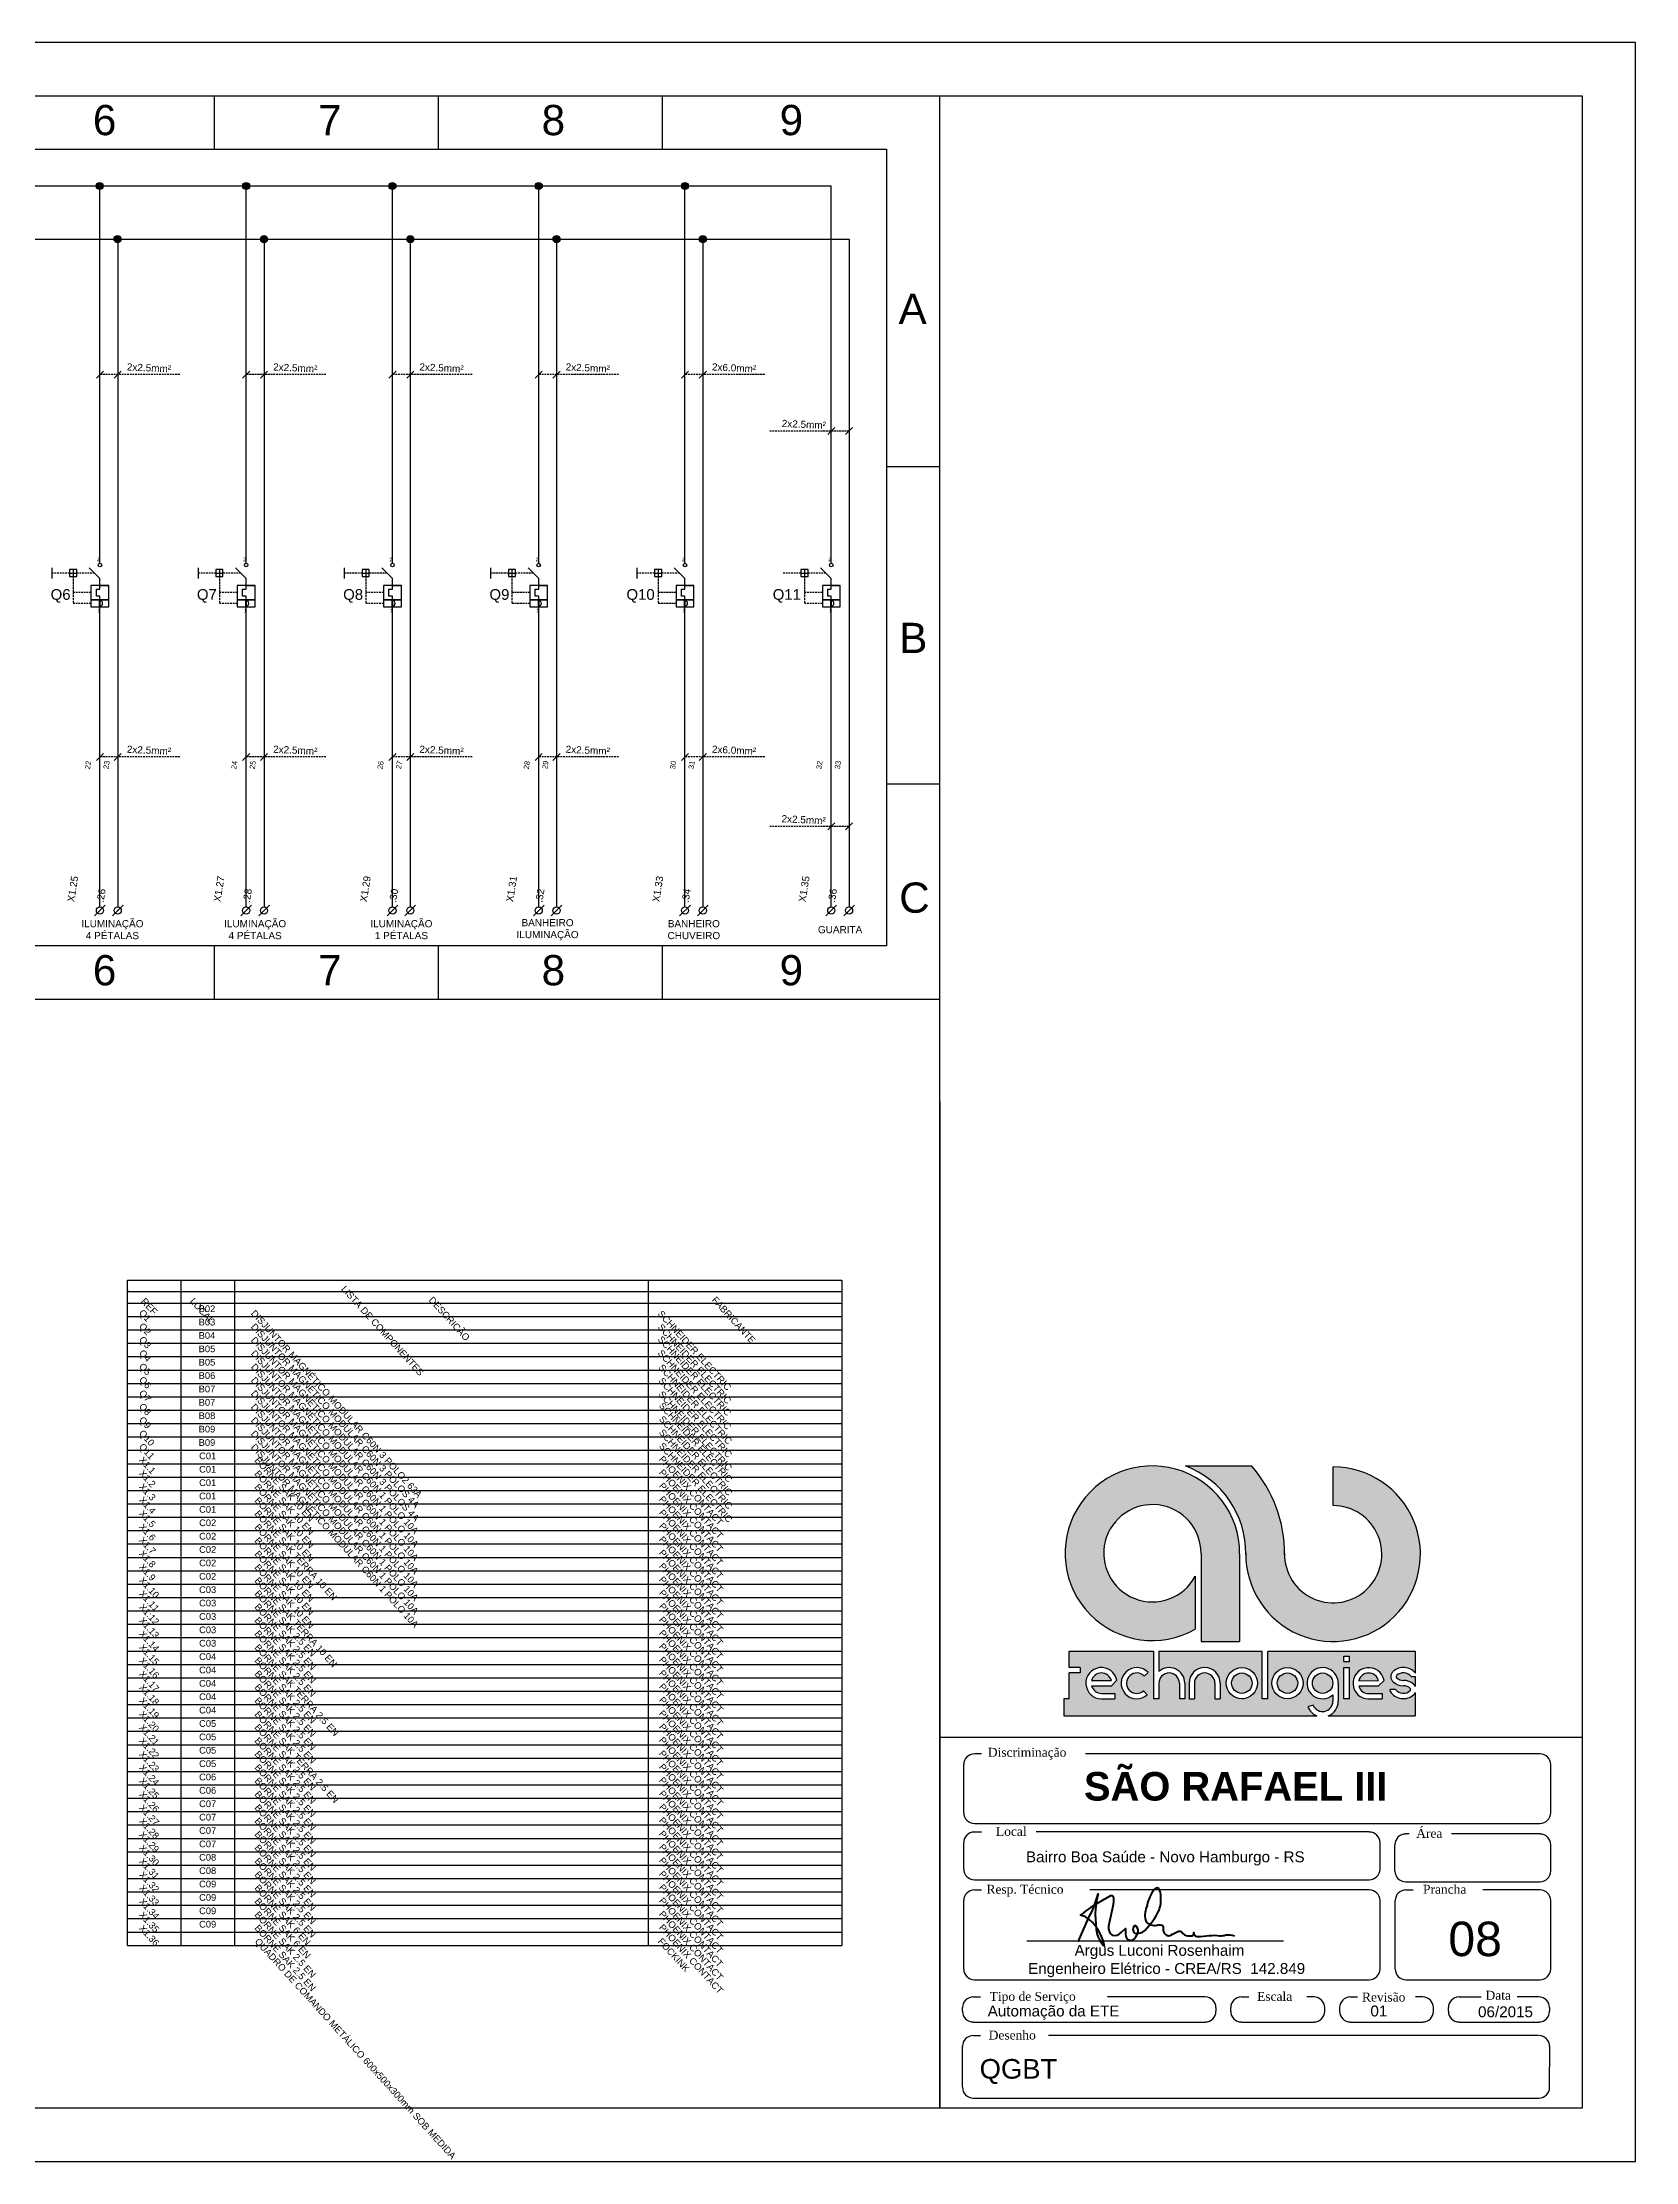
# Model space of a CAD drawing. Header units: millimetres. Extents: x 100 to 940, y 79 to 694.
# Drawn here: x 493 to 940, y 100 to 694 of the extents above; entities that cross this region are included whole.
import ezdxf
from ezdxf.enums import TextEntityAlignment as Align

# ---------------------------------------------------------------- set-up
doc = ezdxf.new("R2010")
doc.units = ezdxf.units.MM
doc.linetypes.add('DASHED', pattern=[0.75, 0.5, -0.25])
doc.layers.add('selo', color=7, linetype='Continuous')
doc.styles.add('Annotative', font='Arial.ttf')
doc.styles.add('Notes', font='Arial.ttf', dxfattribs={"height": 3})
doc.styles.get("Standard").update_dxf_attribs({"font": 'Arial.ttf'})

msp = doc.modelspace()

# ---------------------------------------------------------------- hatches: boundary and pattern name
h = msp.add_hatch(color=256)
h.dxf.hatch_style = 1
h.paths.add_polyline_path([(510.47, 653.7, 1), (508.47, 653.7, 1)])
h = msp.add_hatch(color=256)
h.dxf.hatch_style = 1
h.paths.add_polyline_path([(551.53, 653.7, 1), (549.53, 653.7, 1)])
h = msp.add_hatch(color=256)
h.dxf.hatch_style = 1
h.paths.add_polyline_path([(592.53, 653.7, 1), (590.53, 653.7, 1)])
h = msp.add_hatch(color=256)
h.dxf.hatch_style = 1
h.paths.add_polyline_path([(633.53, 653.7, 1), (631.53, 653.7, 1)])
h = msp.add_hatch(color=256)
h.dxf.hatch_style = 1
h.paths.add_polyline_path([(674.53, 653.7, 1), (672.53, 653.7, 1)])
h = msp.add_hatch(color=256)
h.dxf.hatch_style = 1
h.paths.add_polyline_path([(515.47, 638.8, 1), (513.47, 638.8, 1)])
h = msp.add_hatch(color=256)
h.dxf.hatch_style = 1
h.paths.add_polyline_path([(556.53, 638.8, 1), (554.53, 638.8, 1)])
h = msp.add_hatch(color=256)
h.dxf.hatch_style = 1
h.paths.add_polyline_path([(597.53, 638.8, 1), (595.53, 638.8, 1)])
h = msp.add_hatch(color=256)
h.dxf.hatch_style = 1
h.paths.add_polyline_path([(638.53, 638.8, 1), (636.53, 638.8, 1)])
h = msp.add_hatch(color=256)
h.dxf.hatch_style = 1
h.paths.add_polyline_path([(679.53, 638.8, 1), (677.53, 638.8, 1)])
at = {"layer": 'selo'}
h = msp.add_hatch(color=0, dxfattribs=at)
h.dxf.hatch_style = 1
h.paths.add_polyline_path([(832.33, 294.98), (813.8, 294.98, -0.314958), (830.72, 270.21, 2.411144), (855.21, 294.7), (855.21, 283.86, -2.45129), (841.58, 270.52, 0.182443)])
h.paths.add_polyline_path([(835.35, 243.04), (806.37, 243.04), (806.37, 237.41, -0.642986), (813.63, 234.09), (813.63, 229.71), (812.12, 229.71), (812.12, 234.09, 1), (806.37, 234.09), (806.37, 229.71), (804.86, 229.71), (804.86, 243.04), (781.24, 243.04), (781.24, 238.48), (784.26, 238.48), (784.26, 236.97), (781.23, 236.97), (781.23, 229.71), (779.69, 229.71), (779.69, 224.92), (850.67, 224.92, -0.214084), (848.15, 227.48), (849.6, 227.91, 0.821242), (855.14, 229.01), (855.14, 230.78, -4.60202), (856.65, 234.09), (856.65, 229.01, -0.309238), (853.85, 224.92), (878.25, 224.92), (878.25, 231.45, -0.100697), (877.78, 230.83, -0.45988), (871.2, 231.81), (871.2, 232.32), (872.69, 232.32, 0.427074), (876.81, 232, 0.410877), (876.82, 232.63, 0.186203), (874.92, 233.36, -0.181325), (872.05, 234.44, -0.458616), (872.04, 237.41, -0.41774), (878.25, 236.93), (878.25, 243.04), (836.89, 243.04), (836.89, 229.71), (835.35, 229.71)])
h.paths.add_polyline_path([(834.02, 234.09, -1), (825.25, 234.09, -1)], flags=16)
h.paths.add_polyline_path([(832.51, 234.09, -1), (826.76, 234.09, -1)], flags=0)
h.paths.add_polyline_path([(846.79, 234.09, -1), (838.03, 234.09, -1)], flags=16)
h.paths.add_polyline_path([(845.28, 234.09, -1), (839.54, 234.09, -1)], flags=0)
h.paths.add_polyline_path([(823.59, 234.09), (823.59, 229.71), (822.08, 229.71), (822.08, 234.09, 1), (816.33, 234.09), (816.33, 229.71), (814.82, 229.71), (814.82, 234.09, -1)], flags=16)
h.paths.add_polyline_path([(858.22, 241.69), (859.76, 241.69), (859.76, 240.17), (858.22, 240.17)], flags=16)
h.paths.add_polyline_path([(858.22, 238.48), (859.76, 238.48), (859.76, 229.67), (858.22, 229.67)], flags=16)
h.paths.add_polyline_path([(869.47, 234.88), (867.94, 233.3), (862.39, 233.3, 0.338023), (865.17, 231.18), (868.91, 231.18), (868.91, 229.67), (865.17, 229.67, -2.123663)], flags=16)
h.paths.add_polyline_path([(862.38, 234.78, -0.767778), (867.94, 234.81)], flags=0)
h.paths.add_polyline_path([(803.38, 237.05), (802.27, 236.02, 2.414214), (802.1, 231.96), (803.12, 230.85, -2.414214)], flags=16)
h.paths.add_polyline_path([(794.59, 234.92), (793.05, 233.34), (787.51, 233.34, 0.338023), (790.28, 231.22), (794.03, 231.22), (794.03, 229.71), (790.28, 229.71, -2.123663)], flags=16)
h.paths.add_polyline_path([(793.05, 234.85), (787.5, 234.82, -0.767778)], flags=0)
h.paths.add_polyline_path([(826.76, 234.09, 1), (832.51, 234.09, 1)], flags=0)
h.paths.add_polyline_path([(845.28, 234.09, 1), (839.54, 234.09, 1)], flags=0)
h.paths.add_polyline_path([(849.39, 234.09, 1), (855.14, 234.09, 1)], flags=17)
h.paths.add_polyline_path([(867.94, 234.81, 0.767778), (862.38, 234.78)], flags=0)
h.paths.add_polyline_path([(874.9, 234.87, -0.181325), (877.77, 233.8, -0.101013), (878.25, 233.18), (878.25, 235.92), (877.13, 235.92, 0.427074), (873.01, 236.24, 0.410877), (873, 235.61, 0.186203)], flags=17)
h.paths.add_polyline_path([(793.05, 234.85, 0.767778), (787.5, 234.82)], flags=0)
h = msp.add_hatch(color=0, dxfattribs=at)
h.dxf.hatch_style = 1
h.paths.add_polyline_path([(816.57, 249.21), (816.57, 264.06, -8.182778), (818.19, 270.43), (818.19, 245.77), (829, 245.77), (829, 270.37, 3.718524)])
h = msp.add_hatch(color=0, dxfattribs=at)
h.dxf.hatch_style = 1
h.paths.add_polyline_path([(787.5, 234.82), (793.05, 234.85, 0.767778)])
h.paths.add_polyline_path([(826.76, 234.09, 1), (832.51, 234.09, 1)])
h.paths.add_polyline_path([(839.54, 234.09, 1), (845.28, 234.09, 1)])
h.paths.add_polyline_path([(862.38, 234.78), (867.94, 234.81, 0.767778)])

# ---------------------------------------------------------------- linework, layer by layer
for p, q in [((541.67, 664), (541.67, 679)), ((604.44, 664), (604.44, 679)), ((667.22, 664), (667.22, 679)), ((745, 115), (745, 679)), ((178.09, 653.7), (714.53, 653.7)), ((509.47, 547.96), (509.47, 653.7)), ((550.53, 547.96), (550.53, 653.7)), ((591.53, 547.96), (591.53, 653.7)), ((632.53, 547.96), (632.53, 653.7)), ((673.53, 547.96), (673.53, 653.7)), ((714.53, 547.96), (714.53, 653.7)), ((193.09, 638.8), (719.53, 638.8)), ((514.53, 638.8), (514.53, 451.64)), ((555.53, 638.8), (555.53, 451.64)), ((596.53, 638.8), (596.53, 451.64)), ((637.53, 638.8), (637.53, 451.64)), ((678.53, 638.8), (678.53, 451.64)), ((719.53, 638.8), (719.53, 451.64)), ((510.53, 601.83), (508.53, 599.83)), ((515.53, 601.83), (513.53, 599.83)), ((551.53, 601.83), (549.53, 599.83)), ((556.53, 601.83), (554.53, 599.83)), ((592.53, 601.83), (590.53, 599.83)), ((597.53, 601.83), (595.53, 599.83)), ((633.53, 601.83), (631.53, 599.83)), ((638.53, 601.83), (636.53, 599.83)), ((674.53, 601.83), (672.53, 599.83)), ((679.53, 601.83), (677.53, 599.83)), ((715.53, 586), (713.53, 584)), ((720.53, 586), (718.53, 584)), ((745, 575), (730, 575)), ((496.03, 546.72), (496.03, 543.72)), ((509.53, 543.72), (506.53, 546.72)), ((537.03, 546.72), (537.03, 543.72)), ((550.53, 543.72), (547.53, 546.72)), ((578.03, 546.72), (578.03, 543.72)), ((591.53, 543.72), (588.53, 546.72)), ((619.03, 546.72), (619.03, 543.72)), ((632.53, 543.72), (629.53, 546.72)), ((660.03, 546.72), (660.03, 543.72)), ((673.53, 543.72), (670.53, 546.72)), ((714.53, 543.72), (711.53, 546.72)), ((501.03, 545.22), (503.03, 545.22)), ((502.03, 546.22), (502.03, 544.22)), ((508.53, 538.72), (508.53, 540.72)), ((508.53, 540.72), (509.53, 540.71)), ((509.53, 541.72), (509.53, 543.72)), ((509.53, 540.71), (509.53, 541.72)), ((509.53, 541.72), (512.03, 541.72)), ((542.03, 545.22), (544.03, 545.22)), ((543.03, 546.22), (543.03, 544.22)), ((549.53, 538.72), (549.53, 540.72)), ((549.53, 540.72), (550.53, 540.71)), ((550.53, 541.72), (550.53, 543.72)), ((550.53, 540.71), (550.53, 541.72)), ((550.53, 541.72), (553.03, 541.72)), ((583.03, 545.22), (585.03, 545.22)), ((584.03, 546.22), (584.03, 544.22)), ((590.53, 538.72), (590.53, 540.72)), ((590.53, 540.72), (591.53, 540.71)), ((591.53, 541.72), (591.53, 543.72)), ((591.53, 540.71), (591.53, 541.72)), ((591.53, 541.72), (594.03, 541.72)), ((624.03, 545.22), (626.03, 545.22)), ((625.03, 546.22), (625.03, 544.22)), ((631.53, 538.72), (631.53, 540.72)), ((631.53, 540.72), (632.53, 540.71)), ((632.53, 541.72), (632.53, 543.72)), ((632.53, 540.71), (632.53, 541.72)), ((632.53, 541.72), (635.03, 541.72)), ((665.03, 545.22), (667.03, 545.22)), ((666.03, 546.22), (666.03, 544.22)), ((672.53, 538.72), (672.53, 540.72)), ((672.53, 540.72), (673.53, 540.71)), ((673.53, 541.72), (673.53, 543.72)), ((673.53, 540.71), (673.53, 541.72)), ((673.53, 541.72), (676.03, 541.72)), ((706.03, 545.22), (708.03, 545.22)), ((707.03, 546.22), (707.03, 544.22)), ((713.53, 538.72), (713.53, 540.72)), ((713.53, 540.72), (714.53, 540.71)), ((714.53, 541.72), (714.53, 543.72)), ((714.53, 540.71), (714.53, 541.72)), ((714.53, 541.72), (717.03, 541.72)), ((509.53, 538.72), (508.53, 538.72)), ((509.53, 537.72), (509.53, 538.72)), ((509.53, 451.64), (509.53, 535.72)), ((550.53, 538.72), (549.53, 538.72)), ((550.53, 537.72), (550.53, 538.72)), ((550.53, 451.64), (550.53, 535.72)), ((591.53, 538.72), (590.53, 538.72)), ((591.53, 537.72), (591.53, 538.72)), ((591.53, 451.64), (591.53, 535.72)), ((632.53, 538.72), (631.53, 538.72)), ((632.53, 537.72), (632.53, 538.72)), ((632.53, 451.64), (632.53, 535.72)), ((673.53, 538.72), (672.53, 538.72)), ((673.53, 537.72), (673.53, 538.72)), ((673.53, 451.64), (673.53, 535.72)), ((714.53, 538.72), (713.53, 538.72)), ((714.53, 537.72), (714.53, 538.72)), ((714.53, 451.64), (714.53, 535.72)), ((510.53, 494.68), (508.53, 492.68)), ((515.53, 494.68), (513.53, 492.68)), ((551.53, 494.68), (549.53, 492.68)), ((556.53, 494.68), (554.53, 492.68)), ((592.53, 494.68), (590.53, 492.68)), ((597.53, 494.68), (595.53, 492.68)), ((633.53, 494.68), (631.53, 492.68)), ((638.53, 494.68), (636.53, 492.68)), ((674.53, 494.68), (672.53, 492.68)), ((679.53, 494.68), (677.53, 492.68)), ((745, 486), (730, 486)), ((715.53, 475.22), (713.53, 473.22)), ((720.53, 475.22), (718.53, 473.22)), ((508.03, 449.14), (511.03, 452.14)), ((513.03, 449.14), (516.03, 452.14)), ((549.03, 449.14), (552.03, 452.14)), ((554.03, 449.14), (557.03, 452.14)), ((590.03, 449.14), (593.03, 452.14)), ((595.03, 449.14), (598.03, 452.14)), ((631.03, 449.14), (634.03, 452.14)), ((636.03, 449.14), (639.03, 452.14)), ((672.03, 449.14), (675.03, 452.14)), ((677.03, 449.14), (680.03, 452.14)), ((713.03, 449.14), (716.03, 452.14)), ((718.03, 449.14), (721.03, 452.14)), ((541.67, 425.74), (541.67, 440.74)), ((604.44, 425.74), (604.44, 440.74)), ((667.22, 425.74), (667.22, 440.74)), ((730, 425.74), (165, 425.74)), ((745, 425.74), (730, 425.74)), ((745, 397), (745, 115)), ((517.24, 160.6), (517.24, 347.08)), ((517.24, 347.08), (717.49, 347.08)), ((532.24, 347.08), (532.24, 160.6)), ((547.24, 347.08), (547.24, 160.6)), ((663.25, 347.08), (663.25, 160.6)), ((717.49, 347.08), (717.49, 160.6)), ((517.24, 343.82), (717.49, 343.82)), ((517.24, 340.6), (717.49, 340.6)), ((517.24, 336.85), (717.49, 336.85)), ((517.24, 333.1), (717.49, 333.1)), ((517.24, 329.35), (717.49, 329.35)), ((517.24, 325.6), (717.49, 325.6)), ((517.24, 321.85), (717.49, 321.85)), ((517.24, 318.1), (717.49, 318.1)), ((517.24, 314.35), (717.49, 314.35)), ((517.24, 310.6), (717.49, 310.6)), ((517.24, 306.85), (717.49, 306.85)), ((517.24, 303.1), (717.49, 303.1)), ((517.24, 299.35), (717.49, 299.35)), ((517.24, 295.6), (717.49, 295.6)), ((517.24, 291.85), (717.49, 291.85)), ((517.24, 288.1), (717.49, 288.1)), ((517.24, 284.35), (717.49, 284.35)), ((517.24, 280.6), (717.49, 280.6)), ((517.24, 276.85), (717.49, 276.85)), ((517.24, 273.1), (717.49, 273.1)), ((517.24, 269.35), (717.49, 269.35)), ((517.24, 265.6), (717.49, 265.6)), ((517.24, 261.85), (717.49, 261.85)), ((517.24, 258.1), (717.49, 258.1)), ((517.24, 254.35), (717.49, 254.35)), ((517.24, 250.6), (717.49, 250.6)), ((517.24, 246.85), (717.49, 246.85)), ((517.24, 243.1), (717.49, 243.1)), ((517.24, 239.35), (717.49, 239.35)), ((517.24, 235.6), (717.49, 235.6)), ((517.24, 235.6), (717.49, 235.6)), ((517.24, 231.85), (717.49, 231.85)), ((517.24, 228.1), (717.49, 228.1)), ((517.24, 224.35), (717.49, 224.35)), ((517.24, 220.6), (717.49, 220.6)), ((517.24, 216.85), (717.49, 216.85)), ((517.24, 213.1), (717.49, 213.1)), ((517.24, 209.35), (717.49, 209.35)), ((517.24, 205.6), (717.49, 205.6)), ((517.24, 201.85), (717.49, 201.85)), ((517.24, 198.1), (717.49, 198.1)), ((517.24, 194.35), (717.49, 194.35)), ((517.24, 190.6), (717.49, 190.6)), ((517.24, 186.85), (717.49, 186.85)), ((517.24, 183.1), (717.49, 183.1)), ((517.24, 179.35), (717.49, 179.35)), ((517.24, 175.6), (717.49, 175.6)), ((517.24, 171.85), (717.49, 171.85)), ((517.24, 168.1), (717.49, 168.1)), ((517.24, 164.35), (717.49, 164.35)), ((517.24, 160.6), (717.49, 160.6))]:
    msp.add_line(p, q)
at = {"linetype": 'DASHED'}
for p, q in [((531.89, 600.83), (509.53, 600.83)), ((572.89, 600.83), (550.53, 600.83)), ((613.89, 600.83), (591.53, 600.83)), ((654.89, 600.83), (632.53, 600.83)), ((695.89, 600.83), (673.53, 600.83)), ((719.53, 585), (697.17, 585)), ((501.03, 545.22), (496.03, 545.22)), ((502.03, 544.22), (502.03, 536.72)), ((508.03, 545.22), (503.03, 545.22)), ((542.03, 545.22), (537.03, 545.22)), ((543.03, 544.22), (543.03, 536.72)), ((549.03, 545.22), (544.03, 545.22)), ((583.03, 545.22), (578.03, 545.22)), ((584.03, 544.22), (584.03, 536.72)), ((590.03, 545.22), (585.03, 545.22)), ((624.03, 545.22), (619.03, 545.22)), ((625.03, 544.22), (625.03, 536.72)), ((631.03, 545.22), (626.03, 545.22)), ((665.03, 545.22), (660.03, 545.22)), ((666.03, 544.22), (666.03, 536.72)), ((672.03, 545.22), (667.03, 545.22)), ((706.03, 545.22), (701.03, 545.22)), ((707.03, 544.22), (707.03, 536.72)), ((713.03, 545.22), (708.03, 545.22)), ((507.03, 539.72), (502.03, 539.72)), ((507.03, 536.72), (502.03, 536.72)), ((548.03, 539.72), (543.03, 539.72)), ((548.03, 536.72), (543.03, 536.72)), ((589.03, 539.72), (584.03, 539.72)), ((589.03, 536.72), (584.03, 536.72)), ((630.03, 539.72), (625.03, 539.72)), ((630.03, 536.72), (625.03, 536.72)), ((671.03, 539.72), (666.03, 539.72)), ((671.03, 536.72), (666.03, 536.72)), ((712.03, 539.72), (707.03, 539.72)), ((712.03, 536.72), (707.03, 536.72)), ((531.89, 493.68), (509.53, 493.68)), ((572.89, 493.68), (550.53, 493.68)), ((613.89, 493.68), (591.53, 493.68)), ((654.89, 493.68), (632.53, 493.68)), ((695.89, 493.68), (673.53, 493.68)), ((719.53, 474.22), (697.17, 474.22))]:
    msp.add_line(p, q, dxfattribs=at)
at = {"lineweight": 40}
for p, q in [((509.53, 535.72), (509.53, 537.72)), ((550.53, 535.72), (550.53, 537.72)), ((591.53, 535.72), (591.53, 537.72)), ((632.53, 535.72), (632.53, 537.72)), ((673.53, 535.72), (673.53, 537.72)), ((714.53, 535.72), (714.53, 537.72))]:
    msp.add_line(p, q, dxfattribs=at)
for points in [[(100, 100), (940, 100), (940, 693.94), (100, 693.94)], [(150, 679), (925, 679), (925, 115), (150, 115)], [(165, 664), (730, 664), (730, 440.74), (165, 440.74)], [(501.03, 544.22), (503.03, 544.22), (503.03, 546.22), (501.03, 546.22)], [(507.03, 537.72), (512.03, 537.72), (512.03, 541.71), (507.03, 541.72)], [(542.03, 544.22), (544.03, 544.22), (544.03, 546.22), (542.03, 546.22)], [(548.03, 537.72), (553.03, 537.72), (553.03, 541.71), (548.03, 541.72)], [(583.03, 544.22), (585.03, 544.22), (585.03, 546.22), (583.03, 546.22)], [(589.03, 537.72), (594.03, 537.72), (594.03, 541.71), (589.03, 541.72)], [(624.03, 544.22), (626.03, 544.22), (626.03, 546.22), (624.03, 546.22)], [(630.03, 537.72), (635.03, 537.72), (635.03, 541.71), (630.03, 541.72)], [(665.03, 544.22), (667.03, 544.22), (667.03, 546.22), (665.03, 546.22)], [(671.03, 537.72), (676.03, 537.72), (676.03, 541.71), (671.03, 541.72)], [(706.03, 544.22), (708.03, 544.22), (708.03, 546.22), (706.03, 546.22)], [(712.03, 537.72), (717.03, 537.72), (717.03, 541.71), (712.03, 541.72)], [(507.03, 535.72), (512.03, 535.72), (512.03, 537.72), (507.03, 537.72)], [(548.03, 535.72), (553.03, 535.72), (553.03, 537.72), (548.03, 537.72)], [(589.03, 535.72), (594.03, 535.72), (594.03, 537.72), (589.03, 537.72)], [(630.03, 535.72), (635.03, 535.72), (635.03, 537.72), (630.03, 537.72)], [(671.03, 535.72), (676.03, 535.72), (676.03, 537.72), (671.03, 537.72)], [(712.03, 535.72), (717.03, 535.72), (717.03, 537.72), (712.03, 537.72)]]:
    msp.add_lwpolyline(points, close=True)
for centre, radius in [((509.47, 653.7), 1), ((550.53, 653.7), 1), ((591.53, 653.7), 1), ((632.53, 653.7), 1), ((673.53, 653.7), 1), ((514.47, 638.8), 1), ((555.53, 638.8), 1), ((596.53, 638.8), 1), ((637.53, 638.8), 1), ((678.53, 638.8), 1), ((509.53, 547.46), 0.5), ((550.53, 547.46), 0.5), ((591.53, 547.46), 0.5), ((632.53, 547.46), 0.5), ((673.53, 547.46), 0.5), ((714.53, 547.46), 0.5), ((509.53, 450.64), 1), ((514.53, 450.64), 1), ((550.53, 450.64), 1), ((555.53, 450.64), 1), ((591.53, 450.64), 1), ((596.53, 450.64), 1), ((632.53, 450.64), 1), ((637.53, 450.64), 1), ((673.53, 450.64), 1), ((678.53, 450.64), 1), ((714.53, 450.64), 1), ((719.53, 450.64), 1)]:
    msp.add_circle(centre, radius)
for centre in [(509.53, 536.72), (550.53, 536.72), (591.53, 536.72), (632.53, 536.72), (673.53, 536.72), (714.53, 536.72)]:
    msp.add_arc(centre, 0.75, 270, 90)
for p in [(514.53, 450.64), (517.24, 344.35), (517.24, 344.35)]:
    msp.add_point(p)
at = {"layer": 'selo', "color": 0}
for p, q in [((813.8, 294.98), (832.33, 294.98)), ((855.21, 283.86), (855.21, 294.7)), ((818.19, 270.43), (818.19, 245.77)), ((829, 270.37), (829, 245.77)), ((816.57, 264.06), (816.57, 249.21)), ((818.19, 245.77), (829, 245.77)), ((781.24, 238.48), (781.24, 243.04)), ((781.24, 243.04), (804.86, 243.04)), ((784.26, 238.48), (781.24, 238.48)), ((784.26, 238.48), (784.26, 236.97)), ((804.86, 243.04), (804.86, 229.71)), ((806.37, 243.04), (806.37, 237.41)), ((806.37, 243.04), (835.35, 243.04)), ((835.35, 229.71), (835.35, 243.04)), ((836.89, 243.04), (878.25, 243.04)), ((836.89, 229.71), (836.89, 243.01)), ((858.22, 240.17), (858.22, 241.69)), ((858.22, 241.69), (859.76, 241.69)), ((858.22, 240.17), (859.76, 240.17)), ((858.22, 229.67), (858.22, 238.48)), ((858.22, 238.48), (859.76, 238.48)), ((859.76, 240.17), (859.76, 241.69)), ((859.76, 229.67), (859.76, 238.48)), ((878.25, 243.04), (878.25, 236.93)), ((781.23, 229.71), (781.23, 236.97)), ((784.26, 236.97), (781.23, 236.97)), ((787.5, 234.82), (793.05, 234.85)), ((787.51, 233.34), (793.05, 233.34)), ((793.05, 233.34), (794.59, 234.92)), ((802.1, 231.96), (803.12, 230.85)), ((802.27, 236.02), (803.38, 237.05)), ((806.37, 234.09), (806.37, 229.71)), ((812.12, 234.09), (812.12, 229.71)), ((813.63, 234.09), (813.63, 229.71)), ((814.82, 234.09), (814.82, 229.71)), ((816.33, 234.09), (816.33, 229.71)), ((822.08, 234.09), (822.08, 229.71)), ((823.59, 234.09), (823.59, 229.71)), ((856.65, 234.09), (856.65, 229.01)), ((862.38, 234.78), (867.94, 234.81)), ((862.39, 233.3), (867.94, 233.3)), ((867.94, 233.3), (869.47, 234.88)), ((872.69, 232.32), (871.2, 232.32)), ((871.2, 231.81), (871.2, 232.32)), ((877.13, 235.92), (878.25, 235.92)), ((878.25, 235.92), (878.25, 233.18)), ((781.23, 229.71), (779.69, 229.71)), ((779.69, 229.71), (779.69, 224.92)), ((790.28, 231.22), (794.03, 231.22)), ((790.28, 229.71), (794.03, 229.71)), ((794.03, 231.22), (794.03, 229.71)), ((806.37, 229.71), (804.86, 229.71)), ((813.63, 229.71), (812.12, 229.71)), ((814.82, 229.71), (816.33, 229.71)), ((822.08, 229.71), (823.59, 229.71)), ((830.17, 229.74), (829.63, 229.71)), ((836.89, 229.71), (835.35, 229.71)), ((849.6, 227.91), (848.15, 227.48)), ((855.14, 230.78), (855.14, 229.01)), ((859.76, 229.67), (858.22, 229.67)), ((865.17, 231.18), (868.91, 231.18)), ((865.17, 229.67), (868.91, 229.67)), ((868.91, 231.18), (868.91, 229.67)), ((878.25, 231.45), (878.25, 224.92)), ((779.69, 224.92), (850.67, 224.92)), ((853.85, 224.92), (878.25, 224.92)), ((745, 219), (925, 219)), ((756.69, 214.33), (754.66, 214.33)), ((913.21, 214.33), (785.84, 214.33)), ((751.61, 211.28), (751.61, 197.78)), ((916.26, 197.78), (916.26, 211.28)), ((754.66, 194.73), (913.21, 194.73)), ((754.66, 192.4), (756.69, 192.4)), ((865.35, 192.4), (771.93, 192.4)), ((876.56, 191.84), (875.51, 191.84)), ((913.21, 191.84), (888.36, 191.84)), ((751.61, 189.35), (751.61, 181.99)), ((868.39, 181.99), (868.39, 189.35)), ((872.46, 181.43), (872.46, 188.79)), ((916.26, 181.43), (916.26, 188.79)), ((754.66, 178.94), (865.35, 178.94)), ((875.51, 178.39), (913.21, 178.39)), ((751.61, 173.14), (751.61, 153.98)), ((754.66, 176.19), (756.69, 176.19)), ((865.35, 176.19), (787, 176.19)), ((868.39, 153.98), (868.39, 173.14)), ((872.55, 173.14), (872.55, 153.98)), ((875.6, 176.19), (877.63, 176.19)), ((913.21, 176.19), (897.13, 176.19)), ((916.26, 153.98), (916.26, 173.14)), ((769.31, 161.86), (841.3, 161.86)), ((754.66, 150.93), (865.35, 150.93)), ((875.6, 150.93), (913.21, 150.93)), ((751.26, 143.15), (751.26, 142.13)), ((754.31, 146.2), (756.34, 146.2)), ((819.36, 146.2), (791.92, 146.2)), ((822.41, 142.13), (822.41, 143.15)), ((826.47, 143.15), (826.47, 142.13)), ((829.52, 146.2), (831.56, 146.2)), ((849.85, 146.2), (847.82, 146.2)), ((852.9, 142.13), (852.9, 143.15)), ((856.97, 143.15), (856.97, 142.13)), ((860.01, 146.2), (862.05, 146.2)), ((880.34, 146.2), (878.31, 146.2)), ((883.39, 142.13), (883.39, 143.15)), ((887.46, 143.15), (887.46, 142.13)), ((890.51, 146.2), (896.7, 146.2)), ((912.87, 146.2), (906.79, 146.2)), ((915.92, 142.13), (915.92, 143.15)), ((754.31, 139.08), (819.36, 139.08)), ((829.52, 139.08), (849.85, 139.08)), ((860.01, 139.08), (880.34, 139.08)), ((890.51, 139.08), (912.87, 139.08)), ((751.26, 132.31), (751.26, 120.82)), ((754.31, 135.36), (756.34, 135.36)), ((912.72, 135.31), (775.47, 135.36)), ((915.89, 120.81), (915.94, 132.31)), ((754.31, 117.82), (912.89, 117.82))]:
    msp.add_line(p, q, dxfattribs=at)
msp.add_lwpolyline([(745, 115), (745, 219), (925, 219), (925, 115)], close=True, dxfattribs=at)
at = {"layer": 'selo', "color": 0, "linetype": 'Continuous', "lineweight": 40, "transparency": 33554687}
msp.add_lwpolyline([(783.71, 161.57), (786.63, 168.22, 0.05993), (789.33, 175.04, 0.114734), (789.08, 163.67, 0.105575), (791.11, 160.29, 0.152792), (787.63, 167.08, 0.174248), (784.39, 169.03, -0.042414), (791.18, 173.62, 0.031525), (792.89, 174.61, -0.590951), (793.63, 173.83, -0.072), (793.17, 170.24), (792.28, 166.01, 0.292783), (793.28, 163.42, 0.292783), (795.87, 164.34), (797.01, 165.37, 0.084237), (797.12, 163.21, 0.426622), (798.79, 162.03, 0.240648), (800.53, 164.41, 0.382176), (799.64, 166.16, 0.493606), (799.64, 163.99, 0.220907), (802.42, 164.77, 0.080728), (806.4, 170.45, 0.11357), (806.91, 174.35, 0.101958), (806.48, 176.38, 0.356196), (805.74, 176.66, 0.192525), (804.76, 175.82, 0.098877), (802.91, 171.31, 0.195151), (802.81, 167.22, 0.246302), (805.86, 166.26, -0.124424), (807.06, 166.31, -0.323775), (807.56, 165.76, 0.115641), (807.71, 164.34, 0.432756), (809.7, 163.42, -0.031443), (811.86, 164.54, -0.343208), (812.82, 164.33, 0.248336), (814.47, 163.28), (815.44, 163.24, 0.553873), (816.15, 164.19, 0.474188), (817.24, 163.13, 0.048993), (820.55, 163.35, -0.070964), (823.46, 163.31, 0.086771), (825.09, 163.52, -0.151332), (827.53, 163.24)], format="xyb", dxfattribs=at)
at = {"layer": 'selo', "color": 0}
for centre, radius in [((829.63, 234.09), 4.38), ((842.41, 234.09), 4.38), ((829.63, 234.09), 2.87), ((842.41, 234.09), 2.87), ((852.26, 234.09), 2.87)]:
    msp.add_circle(centre, radius, dxfattribs=at)
for centre, radius, start, end in [((804.54, 270.51), 24.47, 359.67995, 299.47158), ((804.56, 270.5), 26.17, 359.37989, 69.30885), ((855.19, 270.24), 24.47, 179.36588, 89.95278), ((804.56, 270.5), 37.02, 359.35419, 41.3911), ((804.55, 270.5), 13.64, 359.69791, 331.82812), ((855.21, 270.23), 13.63, 178.81377, 90), ((790.28, 234.09), 4.38, 10.86006, 270), ((800.16, 234.08), 4.38, 42.62208, 312.62208), ((809.24, 234.09), 4.38, 0, 130.96179), ((819.2, 234.09), 4.38, 0, 180), ((852.26, 234.09), 4.38, 0, 310.96179), ((865.17, 234.05), 4.38, 10.86006, 270), ((874.91, 234.1), 4.38, 40.22623, 130.91522), ((790.28, 234.09), 2.87, 15.26166, 165.32676), ((790.28, 234.09), 2.87, 195.29423, 270), ((800.16, 234.08), 2.87, 42.62208, 312.62208), ((809.24, 234.09), 2.87, 0, 180), ((819.2, 234.09), 2.87, 0, 180), ((865.17, 234.05), 2.87, 15.26166, 165.32676), ((865.17, 234.05), 2.87, 195.29423, 270), ((874.91, 234.14), 4.38, 212.12828, 310.91522), ((873.33, 235.92), 1.96, 130.76197, 229.30976), ((874.91, 237.73), 4.37, 229.01082, 270.04177), ((874.91, 234.13), 2.86, 219.28503, 311.78937), ((873.33, 235.92), 0.45, 127.13552, 232.25915), ((874.9, 237.7), 2.82, 227.77573, 270.15365), ((874.91, 234.11), 2.86, 39.28503, 131.78937), ((874.91, 230.51), 4.37, 49.01082, 90.04177), ((874.92, 230.54), 2.82, 47.77573, 90.15365), ((876.49, 232.32), 0.45, 307.13552, 52.25915), ((876.49, 232.32), 1.96, 26.23751, 49.30976), ((852.26, 229.01), 4.38, 200.39961, 248.7344), ((852.26, 229.01), 2.87, 202.42288, 0), ((852.26, 229.01), 4.38, 291.2656, 0), ((876.49, 232.32), 1.96, 310.76197, 333.76249), ((754.66, 211.28), 3, 90, 180), ((913.21, 211.28), 3, 0, 90), ((754.66, 197.78), 3, 180, 270), ((913.21, 197.78), 3, 270, 0), ((754.66, 189.35), 3, 90, 180), ((865.35, 189.35), 3, 0, 90), ((875.51, 188.79), 3, 90, 180), ((913.21, 188.79), 3, 0, 90), ((754.66, 181.99), 3, 180, 270), ((865.35, 181.99), 3, 270, 0), ((875.51, 181.43), 3, 180, 270), ((913.21, 181.43), 3, 270, 0), ((754.66, 173.14), 3, 90, 180), ((865.35, 173.14), 3, 0, 90), ((875.6, 173.14), 3, 90, 180), ((913.21, 173.14), 3, 0, 90), ((754.66, 153.98), 3, 180, 270), ((865.35, 153.98), 3, 270, 0), ((875.6, 153.98), 3, 180, 270), ((913.21, 153.98), 3, 270, 0), ((754.31, 143.15), 3, 90, 180), ((819.36, 143.15), 3, 0, 90), ((829.52, 143.15), 3, 90, 180), ((849.85, 143.15), 3, 0, 90), ((860.01, 143.15), 3, 90, 180), ((880.34, 143.15), 3, 0, 90), ((890.51, 143.15), 3, 90, 180), ((912.87, 143.15), 3, 0, 90), ((754.31, 142.13), 3, 180, 270), ((819.36, 142.13), 3, 270, 0), ((829.52, 142.13), 3, 180, 270), ((849.85, 142.13), 3, 270, 0), ((860.01, 142.13), 3, 180, 270), ((880.34, 142.13), 3, 270, 0), ((890.51, 142.13), 3, 180, 270), ((912.87, 142.13), 3, 270, 0), ((754.31, 132.31), 3, 90, 180), ((912.89, 132.31), 3, 0, 90), ((754.31, 120.82), 3, 180, 270), ((912.89, 120.82), 3, 270, 0)]:
    msp.add_arc(centre, radius, start, end, dxfattribs=at)

# ---------------------------------------------------------------- texts
at = {"style": 'Notes'}
for s, height, p in [('6', 8.48, (507.55, 667.93)), ('7', 8.48, (570.69, 667.93)), ('8', 8.48, (633.34, 667.93)), ('9', 8.48, (700.07, 667.93)), ('A', 8.48, (733.39, 615.03)), ('2', 1, (508.69, 548.53)), ('2', 1, (549.69, 548.53)), ('2', 1, (590.69, 548.53)), ('2', 1, (631.69, 548.53)), ('2', 1, (672.69, 548.53)), ('2', 1, (713.69, 548.53)), ('Q6', 3, (495.72, 537.71)), ('Q7', 3, (536.72, 537.71)), ('Q8', 3, (577.72, 537.71)), ('Q9', 3, (618.72, 537.71)), ('Q10', 3, (657.12, 537.71)), ('Q11', 3, (698.12, 537.71)), ('1', 1, (508.84, 534.19)), ('1', 1, (549.84, 534.19)), ('1', 1, (590.84, 534.19)), ('1', 1, (631.84, 534.19)), ('1', 1, (672.84, 534.19)), ('1', 1, (713.84, 534.19)), ('B', 8.48, (733.57, 522.79)), ('C', 8.48, (733.57, 450.01)), ('6', 8.48, (507.55, 429.67)), ('7', 8.48, (570.69, 429.67)), ('8', 8.48, (633.34, 429.67)), ('9', 8.48, (700.07, 429.67)), ('B02', 1.875, (537.21, 338.1)), ('B03', 1.875, (537.21, 334.35)), ('B04', 1.875, (537.21, 330.6)), ('B05', 1.875, (537.21, 326.85)), ('B05', 1.875, (537.21, 323.1)), ('B06', 1.875, (537.21, 319.35)), ('B07', 1.875, (537.21, 315.6)), ('B07', 1.875, (537.21, 311.85)), ('B08', 1.875, (537.21, 308.1)), ('B09', 1.875, (537.21, 304.35)), ('B09', 1.875, (537.21, 300.6)), ('C01', 1.875, (537.33, 296.85)), ('C01', 1.875, (537.33, 293.1)), ('C01', 1.875, (537.33, 289.35)), ('C01', 1.875, (537.33, 285.6)), ('C01', 1.875, (537.33, 281.85)), ('C02', 1.875, (537.33, 278.1)), ('C02', 1.875, (537.33, 274.35)), ('C02', 1.875, (537.33, 270.6)), ('C02', 1.875, (537.33, 266.85)), ('C02', 1.875, (537.33, 263.1)), ('C03', 1.875, (537.33, 259.35)), ('C03', 1.875, (537.33, 255.6)), ('C03', 1.875, (537.33, 251.85)), ('C03', 1.875, (537.33, 248.1)), ('C03', 1.875, (537.33, 244.35)), ('C04', 1.875, (537.33, 240.6)), ('C04', 1.875, (537.33, 236.85)), ('C04', 1.875, (537.33, 233.1)), ('C04', 1.875, (537.33, 229.35)), ('C04', 1.875, (537.33, 225.6)), ('C05', 1.875, (537.33, 221.85)), ('C05', 1.875, (537.33, 218.1)), ('C05', 1.875, (537.33, 214.35)), ('C05', 1.875, (537.33, 210.6)), ('C06', 1.875, (537.33, 206.85)), ('C06', 1.875, (537.33, 203.1)), ('C07', 1.875, (537.33, 199.35)), ('C07', 1.875, (537.33, 195.6)), ('C07', 1.875, (537.33, 191.85)), ('C07', 1.875, (537.33, 188.1)), ('C08', 1.875, (537.33, 184.35)), ('C08', 1.875, (537.33, 180.6)), ('C09', 1.875, (537.33, 176.85)), ('C09', 1.875, (537.33, 173.1)), ('C09', 1.875, (537.33, 169.35)), ('C09', 1.875, (537.33, 165.6))]:
    msp.add_text(s, height=height, dxfattribs=at).set_placement(p)
for s, height, rotation, p in [('2x2.5mm²', 2, 357.27678, (517.04, 602.01)), ('2x2.5mm²', 2, 357.27678, (558.04, 602.01)), ('2x2.5mm²', 2, 357.27678, (599.04, 602.01)), ('2x2.5mm²', 2, 357.27678, (640.04, 602.01)), ('2x6.0mm²', 2, 357.27678, (681.04, 602.01)), ('2x2.5mm²', 2, 357.27678, (700.61, 586.18)), ('2x2.5mm²', 2, 357.27678, (517.04, 494.86)), ('2x2.5mm²', 2, 357.27678, (558.04, 494.86)), ('2x2.5mm²', 2, 357.27678, (599.04, 494.86)), ('2x2.5mm²', 2, 357.27678, (640.04, 494.86)), ('2x6.0mm²', 2, 357.27678, (681.04, 494.86)), ('2x2.5mm²', 2, 357.27678, (700.55, 475.39)), ('LISTA DE COMPONENTES', 1.875, 312.16458, (577.03, 344.44)), ('Q1', 1.875, 312.16458, (520.34, 337.78)), ('REF.', 1.875, 312.16458, (520.9, 341.02)), ('LOCAL.', 1.875, 312.16458, (534.61, 341.02)), ('DISJUNTOR MAGNÉTICO MODULAR C60N 3 POLO2 63A', 1.875, 312.16458, (551.71, 337.63)), ('DESCRIÇÃO', 1.875, 312.16458, (601.55, 341.37)), ('FABRICANTE', 1.875, 312.16458, (680.91, 341.39)), ('Q2', 1.875, 312.16458, (520.34, 334.03)), ('DISJUNTOR MAGNÉTICO MODULAR C60N 3 POLOS 4A', 1.875, 312.16458, (551.71, 333.88)), ('SCHNEIDER ELECTRIC', 1.875, 312.16458, (665.75, 337.49)), ('SCHNEIDER ELECTRIC', 1.875, 312.16458, (665.75, 333.74)), ('Q3', 1.875, 312.16458, (520.34, 330.28)), ('Q4', 1.875, 312.16458, (520.34, 326.53)), ('DISJUNTOR MAGNÉTICO MODULAR C60N 3 POLOS 4A', 1.875, 312.16458, (551.71, 330.13)), ('DISJUNTOR MAGNÉTICO MODULAR C60N 1 POLO 10A', 1.875, 312.16458, (551.71, 326.38)), ('SCHNEIDER ELECTRIC', 1.875, 312.16458, (665.75, 330.35)), ('SCHNEIDER ELECTRIC', 1.875, 312.16458, (665.75, 326.49)), ('Q5', 1.875, 312.16458, (520.34, 322.78)), ('DISJUNTOR MAGNÉTICO MODULAR C60N 1 POLO 10A', 1.875, 312.16458, (551.71, 322.63)), ('SCHNEIDER ELECTRIC', 1.875, 312.16458, (665.98, 322.43)), ('Q6', 1.875, 312.16458, (520.34, 319.03)), ('Q7', 1.875, 312.16458, (520.34, 315.28)), ('DISJUNTOR MAGNÉTICO MODULAR C60N 1 POLO 10A', 1.875, 312.16458, (551.71, 318.88)), ('DISJUNTOR MAGNÉTICO MODULAR C60N 1 POLO 10A', 1.875, 312.16458, (551.71, 315.13)), ('SCHNEIDER ELECTRIC', 1.875, 312.16458, (665.98, 318.68)), ('SCHNEIDER ELECTRIC', 1.875, 312.16458, (665.98, 314.93)), ('Q8', 1.875, 312.16458, (520.34, 311.53)), ('DISJUNTOR MAGNÉTICO MODULAR C60N 1 POLO 10A', 1.875, 312.16458, (551.71, 311.38)), ('SCHNEIDER ELECTRIC', 1.875, 312.16458, (666.1, 311.74)), ('SCHNEIDER ELECTRIC', 1.875, 312.16458, (666.1, 307.99)), ('Q9', 1.875, 312.16458, (520.34, 307.78)), ('Q10', 1.875, 312.16458, (520.34, 304.03)), ('DISJUNTOR MAGNÉTICO MODULAR C60N 1 POLO 10A', 1.875, 312.16458, (551.71, 307.63)), ('DISJUNTOR MAGNÉTICO MODULAR C60N 1 POLO 10A', 1.875, 312.16458, (551.71, 303.88)), ('SCHNEIDER ELECTRIC', 1.875, 312.16458, (666.1, 304.24)), ('X1.1', 1.875, 312.16458, (520.35, 296.53)), ('Q11', 1.875, 312.16458, (520.34, 300.28)), ('DISJUNTOR MAGNÉTICO MODULAR C60N 1 POLO 10A', 1.875, 312.16458, (551.71, 300.13)), ('BORNE SAK 10 EN', 1.875, 312.16458, (552.73, 296.44)), ('SCHNEIDER ELECTRIC', 1.875, 312.16458, (666.1, 300.49)), ('PHOENIX CONTACT', 1.875, 312.16458, (666.1, 296.74)), ('X1.2', 1.875, 312.16458, (520.35, 292.78)), ('BORNE SAK 10 EN', 1.875, 312.16458, (552.73, 292.69)), ('PHOENIX CONTACT', 1.875, 312.16458, (666.1, 292.99)), ('X1.3', 1.875, 312.16458, (520.35, 289.03)), ('X1.4', 1.875, 312.16458, (520.35, 285.28)), ('BORNE SAK 10 EN', 1.875, 312.16458, (552.73, 288.94)), ('BORNE SAK 10 EN', 1.875, 312.16458, (552.73, 285.19)), ('PHOENIX CONTACT', 1.875, 312.16458, (666.1, 289.24)), ('PHOENIX CONTACT', 1.875, 312.16458, (666.1, 285.49)), ('X1.5', 1.875, 312.16458, (520.35, 281.53)), ('BORNE SAK TERRA 10 EN ', 1.875, 312.16458, (552.73, 281.49)), ('PHOENIX CONTACT', 1.875, 312.16458, (666.1, 281.74)), ('X1.6', 1.875, 312.16458, (520.35, 277.78)), ('X1.7', 1.875, 312.16458, (520.35, 274.03)), ('BORNE SAK 10 EN', 1.875, 312.16458, (552.73, 277.69)), ('BORNE SAK 10 EN', 1.875, 312.16458, (552.73, 273.94)), ('PHOENIX CONTACT', 1.875, 312.16458, (666.1, 277.99)), ('PHOENIX CONTACT', 1.875, 312.16458, (666.1, 274.24)), ('X1.8', 1.875, 312.16458, (520.35, 270.28)), ('X1.9', 1.875, 312.16458, (520.35, 266.53)), ('BORNE SAK 10 EN', 1.875, 312.16458, (552.73, 270.19)), ('BORNE SAK 10 EN', 1.875, 312.16458, (552.73, 266.44)), ('PHOENIX CONTACT', 1.875, 312.16458, (666.1, 270.49)), ('PHOENIX CONTACT', 1.875, 312.16458, (666.1, 266.74)), ('X1.10', 1.875, 312.16458, (520.35, 262.78)), ('BORNE SAK TERRA 10 EN ', 1.875, 312.16458, (552.73, 262.74)), ('PHOENIX CONTACT', 1.875, 312.16458, (666.1, 262.99)), ('X1.11', 1.875, 312.16458, (520.35, 259.03)), ('X1:12', 1.875, 312.16458, (520.35, 255.28)), ('BORNE SAK 2.5 EN', 1.875, 312.16458, (552.73, 259.11)), ('BORNE SAK 2.5 EN', 1.875, 312.16458, (552.73, 255.36)), ('PHOENIX CONTACT', 1.875, 312.16458, (666.1, 259.24)), ('PHOENIX CONTACT', 1.875, 312.16458, (666.1, 255.49)), ('X1.13', 1.875, 312.16458, (520.35, 251.53)), ('BORNE SAK 2.5 EN', 1.875, 312.16458, (552.73, 251.61)), ('PHOENIX CONTACT', 1.875, 312.16458, (666.1, 251.74)), ('X1.14', 1.875, 312.16458, (520.35, 247.78)), ('X1.15', 1.875, 312.16458, (520.35, 244.03)), ('BORNE SAK 2.5 EN', 1.875, 312.16458, (552.73, 247.86)), ('BORNE SAK TERRA 2.5 EN ', 1.875, 312.16458, (552.73, 243.99)), ('PHOENIX CONTACT', 1.875, 312.16458, (666.1, 247.99)), ('PHOENIX CONTACT', 1.875, 312.16458, (666.1, 244.24)), ('X1.16', 1.875, 312.16458, (520.35, 240.28)), ('X1.17', 1.875, 312.16458, (520.35, 236.53)), ('BORNE SAK 2.5 EN', 1.875, 312.16458, (552.73, 240.36)), ('BORNE SAK 2.5 EN', 1.875, 312.16458, (552.73, 236.61)), ('PHOENIX CONTACT', 1.875, 312.16458, (666.1, 240.49)), ('PHOENIX CONTACT', 1.875, 312.16458, (666.1, 236.74)), ('X1.18', 1.875, 312.16458, (520.35, 232.78)), ('BORNE SAK 2.5 EN', 1.875, 312.16458, (552.73, 232.86)), ('PHOENIX CONTACT', 1.875, 312.16458, (666.1, 232.99)), ('X1.19', 1.875, 312.16458, (520.35, 229.03)), ('X1.20', 1.875, 312.16458, (520.35, 225.28)), ('BORNE SAK 2.5 EN', 1.875, 312.16458, (552.73, 229.11)), ('BORNE SAK TERRA 2.5 EN ', 1.875, 312.16458, (552.73, 225.24)), ('PHOENIX CONTACT', 1.875, 312.16458, (666.1, 229.24)), ('PHOENIX CONTACT', 1.875, 312.16458, (666.1, 225.49)), ('X1.21', 1.875, 312.16458, (520.35, 221.53)), ('BORNE SAK 2.5 EN', 1.875, 312.16458, (552.73, 221.61)), ('PHOENIX CONTACT', 1.875, 312.16458, (666.1, 221.74)), ('X1.22', 1.875, 312.16458, (520.35, 217.78)), ('X1.23', 1.875, 312.16458, (520.35, 214.03)), ('BORNE SAK 2.5 EN', 1.875, 312.16458, (552.73, 217.86)), ('BORNE SAK 2.5 EN', 1.875, 312.16458, (552.73, 214.11)), ('PHOENIX CONTACT', 1.875, 312.16458, (666.1, 217.99)), ('PHOENIX CONTACT', 1.875, 312.16458, (666.1, 214.24)), ('X1.24', 1.875, 312.16458, (520.35, 210.28)), ('BORNE SAK 2.5 EN', 1.875, 312.16458, (552.73, 210.36)), ('PHOENIX CONTACT', 1.875, 312.16458, (666.1, 210.49)), ('X1.25', 1.875, 312.16458, (520.35, 206.53)), ('X1.26', 1.875, 312.16458, (520.35, 202.78)), ('BORNE SAK 2.5 EN', 1.875, 312.16458, (552.73, 206.61)), ('BORNE SAK 2.5 EN', 1.875, 312.16458, (552.73, 202.86)), ('PHOENIX CONTACT', 1.875, 312.16458, (666.1, 206.74)), ('PHOENIX CONTACT', 1.875, 312.16458, (666.1, 202.99)), ('X1.27', 1.875, 312.16458, (520.35, 199.03)), ('X1.28', 1.875, 312.16458, (520.35, 195.28)), ('BORNE SAK 2.5 EN', 1.875, 312.16458, (552.73, 199.11)), ('BORNE SAK 2.5 EN', 1.875, 312.16458, (552.73, 195.36)), ('PHOENIX CONTACT', 1.875, 312.16458, (666.1, 199.24)), ('PHOENIX CONTACT', 1.875, 312.16458, (666.1, 195.49)), ('X1.29', 1.875, 312.16458, (520.35, 191.53)), ('BORNE SAK 2.5 EN', 1.875, 312.16458, (552.73, 191.61)), ('PHOENIX CONTACT', 1.875, 312.16458, (666.1, 191.74)), ('X1.30', 1.875, 312.16458, (520.35, 187.78)), ('X1.31', 1.875, 312.16458, (520.35, 184.03)), ('BORNE SAK 2.5 EN', 1.875, 312.16458, (552.73, 187.86)), ('BORNE SAK 2.5 EN', 1.875, 312.16458, (552.73, 184.11)), ('PHOENIX CONTACT', 1.875, 312.16458, (666.1, 187.99)), ('PHOENIX CONTACT', 1.875, 312.16458, (666.1, 184.24)), ('X1.32', 1.875, 312.16458, (520.35, 180.28)), ('BORNE SAK 2.5 EN', 1.875, 312.16458, (552.73, 180.36)), ('PHOENIX CONTACT', 1.875, 312.16458, (666.1, 180.49)), ('X1.33', 1.875, 312.16458, (520.35, 176.53)), ('X1.34', 1.875, 312.16458, (520.35, 172.78)), ('BORNE SAK 6 EN', 1.875, 312.16458, (552.73, 176.61)), ('BORNE SAK 6 EN', 1.875, 312.16458, (552.73, 172.86)), ('PHOENIX CONTACT', 1.875, 312.16458, (666.1, 176.74)), ('PHOENIX CONTACT', 1.875, 312.16458, (666.1, 172.99)), ('X1.35', 1.875, 312.16458, (520.35, 169.03)), ('X1.36', 1.875, 312.16458, (520.35, 165.28)), ('BORNE SAK 2.5 EN', 1.875, 312.16458, (552.73, 169.11)), ('BORNE SAK 2.5 EN', 1.875, 312.16458, (552.73, 165.36)), ('PHOENIX CONTACT', 1.875, 312.16458, (666.1, 169.24)), ('PHOENIX CONTACT', 1.875, 312.16458, (666.1, 165.49)), ('QUADRO DE COMANDO METÁLICO 600x500x300mm SOB MEDIDA', 1.875, 312.16458, (552.81, 161.59)), ('FOCKINK', 1.875, 312.16458, (665.78, 161.61))]:
    msp.add_text(s, height=height, rotation=rotation, dxfattribs=at).set_placement(p)
for s, height, p in [('22', 1.5, (506.92, 491.28)), ('23', 1.5, (512.11, 491.33)), ('24', 1.5, (547.92, 491.28)), ('25', 1.5, (553.11, 491.33)), ('26', 1.5, (588.92, 491.28)), ('27', 1.5, (594.11, 491.33)), ('28', 1.5, (629.92, 491.28)), ('29', 1.5, (635.11, 491.33)), ('30', 1.5, (670.92, 491.28)), ('31', 1.5, (676.11, 491.33)), ('32', 1.5, (711.92, 491.28)), ('33', 1.5, (717.11, 491.33)), ('X1.25', 2, (502.91, 456.53)), ('X1.27', 2, (543.91, 456.53)), ('X1.29', 2, (584.91, 456.53)), ('X1.31', 2, (625.91, 456.53)), ('X1.33', 2, (666.91, 456.53)), ('X1.35', 2, (707.91, 456.53)), ('.26', 2, (510.85, 454.67)), ('.28', 2, (551.85, 454.67)), ('.30', 2, (592.85, 454.67)), ('.32', 2, (633.85, 454.67)), ('.34', 2, (674.85, 454.67)), ('.36', 2, (715.85, 454.67))]:
    msp.add_text(s, height=height, rotation=80.89904, dxfattribs=at).set_placement(p, align=Align.CENTER)
at = {"char_height": 2, "attachment_point": 5, "style": 'Annotative'}
for s, width, insert in [('ILUMINAÇÃO\\P4 PÉTALAS', 40.6908, (513.04, 445.26)), ('ILUMINAÇÃO\\P4 PÉTALAS', 40.6908, (553.04, 445.26)), ('ILUMINAÇÃO\\P1 PÉTALAS', 40.6908, (594.04, 445.26)), ('BANHEIRO\\PILUMINAÇÃO', 15.6515, (635.01, 445.26)), ('BANHEIRO\\PCHUVEIRO', 15.6515, (676.01, 445.26)), ('GUARITA', 15.6515, (717.01, 445.26))]:
    msp.add_mtext_dynamic_manual_height_columns(s, width=width, gutter_width=28.38, heights=[0], dxfattribs=dict(at, insert=insert))
at = {"layer": 'selo', "color": 0, "attachment_point": 1}
for s, insert, char_height, width in [('\\FTIMES.TTF;Discriminação', (758.42, 215.97), 2.5, 101.64), ('\\FTIMES.TTF;Local', (760.69, 193.8), 2.5, 81.312), ('\\FTIMES.TTF;Área', (878.5, 193.24), 2.5, 81.312), ('\\FTIMES.TTF;Resp. Técnico', (758.04, 177.58), 2.5, 101.64), ('\\FTIMES.TTF;Prancha', (880.4, 177.58), 2.5, 101.64), ('08', (887.5, 167.25), 9.667, 225.5527), ('Automação da ETE', (758.38, 143.74), 3.0492, 71.148), ('\\FTIMES.TTF;Tipo de Serviço', (758.94, 147.56), 2.5, 101.64), ('\\FTIMES.TTF;Escala', (833.89, 147.56), 2.5, 40.656), ('{\\Ftimes.ttf|c0;Revisão}', (863.3, 147.37), 2.5, 101.64), ('01', (865.66, 143.74), 3.049, 71.148), ('06/2015', (895.83, 143.51), 3.049, 71.148), ('\\FTIMES.TTF;Data', (897.92, 147.87), 2.5, 40.656), ('{\\Ftimes.ttf|c0;Desenho}', (758.66, 136.72), 2.5, 101.64), ('QGBT', (756.12, 128.75), 5.5, 331.5847)]:
    msp.add_mtext(s, dxfattribs=dict(at, insert=insert, char_height=char_height, width=width))
for s, insert, char_height in [('{\\fArial|b1|i0|c0|p34;SÃO RAFAEL III}', (785.37, 209.19), 8), ('Bairro Boa Saúde - Novo Hamburgo - RS', (769.1, 186.95), 3.0492), ('           Argus Luconi Rosenhaim\\PEngenheiro Elétrico - CREA/RS  142.849', (769.72, 160.73), 3.0492)]:
    msp.add_mtext(s, dxfattribs=dict(at, insert=insert, char_height=char_height))

doc.saveas('drawing.dxf')
